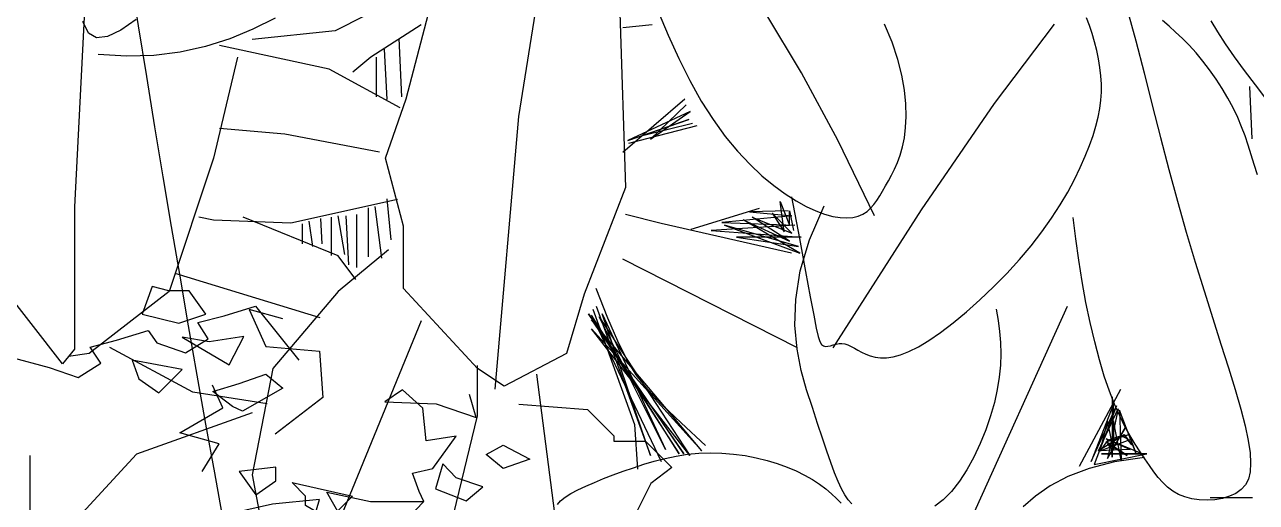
# Model space of a CAD drawing. Header units: metres. Extents: x 10 to 239, y 2 to 253.
# Drawn here: x 88.037 to 92.521, y 131.047 to 132.786 of the extents above; entities that cross this region are included whole.
import ezdxf

# ---------------------------------------------------------------- set-up
doc = ezdxf.new("R2010")
doc.units = ezdxf.units.M
doc.header["$MEASUREMENT"] = 0
doc.layers.add('1', color=7, linetype='Continuous')
doc.layers.add('cot200', color=9, linetype='Continuous')
doc.layers.add('barrera', color=7, linetype='Continuous', lineweight=0, true_color=0x9dbb63)
doc.layers.add('bloques ARBOLES', color=7, linetype='Continuous', true_color=0xb8d897)

# ---------------------------------------------------------------- blocks, each defined once
blk = doc.blocks.new('A$C6F4E7DED')
for p, q in [((1376.9, 1424.4), (1322.7, 1763.5)), ((1790.5, 1611), (1804.7, 1337.5)), ((1485.3, 1441.5), (1462.4, 1529.8)), ((791.5, 1527.5), (783.3, 1497.1)), ((827.8, 1512), (830.6, 1519.4)), ((1105, 1466.4), (1139.3, 1523.5)), ((1242.8, 1525.4), (1233.2, 1502.6)), ((1279.9, 1524.1), (1274.2, 1356)), ((1525.2, 1521.3), (1553.7, 1507)), ((1611.6, 1519.2), (1632.8, 1508.4)), ((1745.3, 1517.7), (1760.1, 1507.6)), ((696.9, 1494.5), (704.4, 1506)), ((704.4, 1506), (710.8, 1516.6)), ((738.4, 1499.6), (744.9, 1505.6)), ((744.9, 1505.6), (751.2, 1511.3)), ((751.2, 1511.3), (757.5, 1516.7)), ((825.2, 1504.3), (827.8, 1512)), ((919.2, 1437), (861.5, 1513.2)), ((1017.8, 1495.9), (1025, 1513.4)), ((1248.5, 1512.5), (1277, 1509.6)), ((1471, 1512.7), (1519.5, 1481.4)), ((1553.7, 1507), (1633.6, 1498.5)), ((1632.8, 1508.4), (1655.1, 1499.2)), ((1760.1, 1507.6), (1772.9, 1501.5)), ((1791.2, 1504.6), (1796.5, 1515.7)), ((688.3, 1482), (696.9, 1494.5)), ((731.8, 1493), (738.4, 1499.6)), ((783.3, 1497.1), (775.3, 1466.3)), ((820.8, 1488.1), (822.9, 1496.3)), ((822.9, 1496.3), (825.2, 1504.3)), ((1012.3, 1479.4), (1017.8, 1495.9)), ((1233.2, 1502.6), (1223.1, 1480.3)), ((1492.6, 1499.4), (1490, 1443.3)), ((1655.1, 1499.2), (1678.4, 1491.7)), ((1772.9, 1501.5), (1783.3, 1500.2)), ((1783.3, 1500.2), (1791.2, 1504.6)), ((678.7, 1468.6), (688.3, 1482)), ((718.6, 1477.7), (725.2, 1485.7)), ((725.2, 1485.7), (731.8, 1493)), ((819.1, 1479.9), (820.8, 1488.1)), ((1506.6, 1489.2), (1504, 1440.8)), ((1559.4, 1470), (1665, 1492.8)), ((1678.4, 1491.7), (1702.8, 1486.3)), ((1702.8, 1486.3), (1728.2, 1483.2)), ((1728.2, 1483.2), (1754.6, 1482.4)), ((1754.6, 1482.4), (1781.9, 1484.2)), ((712.2, 1469.3), (718.6, 1477.7)), ((816.9, 1463.5), (817.8, 1471.6)), ((817.8, 1471.6), (819.1, 1479.9)), ((1008.3, 1464.1), (1012.3, 1479.4)), ((1223.1, 1480.3), (1212.5, 1459.1)), ((1491, 1432.9), (1559.4, 1470)), ((1514.2, 1481.5), (1514.2, 1443.3)), ((1519.5, 1481.4), (1536.6, 1467.1)), ((1647.8, 1481.4), (1670.7, 1384.5)), ((668.2, 1454.8), (678.7, 1468.6)), ((700.1, 1451.3), (706, 1460.4)), ((706, 1460.4), (712.2, 1469.3)), ((775.3, 1466.3), (767.4, 1435.2)), ((816.4, 1455.6), (816.9, 1463.5)), ((1005.8, 1449.8), (1008.3, 1464.1)), ((1069.9, 1401.7), (1105, 1466.4)), ((1212.5, 1459.1), (1201.5, 1439.3)), ((657.1, 1440.5), (668.2, 1454.8)), ((673.7, 1453.2), (671.5, 1403.1)), ((694.6, 1442.1), (700.1, 1451.3)), ((816.4, 1447.8), (816.4, 1455.6)), ((816.9, 1440), (816.4, 1447.8)), ((1004.4, 1436.6), (1005.8, 1449.8)), ((689.6, 1432.8), (694.6, 1442.1)), ((767.4, 1435.2), (759.5, 1404.1)), ((817.9, 1432), (816.9, 1440)), ((989.5, 1334.7), (919.2, 1437)), ((1004.1, 1424.6), (1004.4, 1436.6)), ((1201.5, 1439.3), (1190.1, 1421.4)), ((1216, 1435.7), (1250.4, 1402.6)), ((1217.1, 1441.2), (1277, 1389.9)), ((1505.2, 1384.5), (1485.3, 1441.5)), ((681.4, 1414.6), (685.2, 1423.6)), ((685.2, 1423.6), (689.6, 1432.8)), ((819.5, 1423.8), (817.9, 1432)), ((821.6, 1415.2), (819.5, 1423.8)), ((1004.7, 1413.7), (1004.1, 1424.6)), ((1250.4, 1402.6), (1212.2, 1429.3)), ((1212.2, 1429.3), (1272.1, 1401.3)), ((1399.7, 1162.2), (1376.9, 1424.4)), ((678.1, 1405.7), (681.4, 1414.6)), ((824.4, 1406.2), (821.6, 1415.2)), ((1005.9, 1403.9), (1004.7, 1413.7)), ((1190.1, 1421.4), (1178.4, 1405.3)), ((1205.7, 1415.6), (1271.3, 1398.5)), ((1256.8, 1406.4), (1209.7, 1417.9)), ((1272.1, 1401.3), (1213.5, 1421.7)), ((1213.5, 1421.7), (1256.8, 1406.4)), ((1602.2, 1407.3), (1665, 1413)), ((675.1, 1396.8), (678.1, 1405.7)), ((759.5, 1404.1), (751.4, 1373.3)), ((827.8, 1396.6), (824.4, 1406.2)), ((1007.6, 1395.1), (1005.9, 1403.9)), ((1034.6, 1328.9), (1069.9, 1401.7)), ((1178.4, 1405.3), (1166.6, 1391.1)), ((1510.9, 1390.2), (1602.2, 1407.3)), ((669.3, 1378.2), (672.2, 1387.6)), ((672.2, 1387.6), (675.1, 1396.8)), ((831.9, 1386.2), (827.8, 1396.6)), ((1009.9, 1387.3), (1007.6, 1395.1)), ((1012.4, 1380.3), (1009.9, 1387.3)), ((1166.6, 1391.1), (1154.8, 1378.5)), ((666.2, 1368.3), (669.3, 1378.2)), ((836.7, 1375.3), (831.9, 1386.2)), ((842.3, 1363.7), (836.7, 1375.3)), ((1015.3, 1373.9), (1012.4, 1380.3)), ((1154.8, 1378.5), (1143.1, 1367.5)), ((1488.1, 1318.9), (1505.2, 1384.5)), ((1670.7, 1384.5), (1713.4, 1256.2)), ((751.4, 1373.3), (743.2, 1342.9)), ((848.7, 1351.7), (842.3, 1363.7)), ((1018.2, 1368.1), (1015.3, 1373.9)), ((1021.2, 1362.7), (1018.2, 1368.1)), ((1143.1, 1367.5), (1131.7, 1358.1)), ((856, 1339.3), (848.7, 1351.7)), ((1024.1, 1357.6), (1021.2, 1362.7)), ((1026.9, 1352.7), (1024.1, 1357.6)), ((1029.6, 1348.1), (1026.9, 1352.7)), ((1131.7, 1358.1), (1120.7, 1350)), ((1274.2, 1356), (1314.1, 1253.4)), ((743.2, 1342.9), (734.7, 1313.1)), ((1032.4, 1343.7), (1029.6, 1348.1)), ((1035.3, 1339.7), (1032.4, 1343.7)), ((1038.4, 1336.2), (1035.3, 1339.7)), ((1110.2, 1343.4), (1100.4, 1337.9)), ((1114.5, 1347.2), (1106.9, 1306.9)), ((1120.7, 1350), (1110.2, 1343.4)), ((1125.6, 1342.8), (1116.6, 1319.8)), ((1121.7, 1313.5), (1125.6, 1342.8)), ((1493.8, 1344.6), (1596.5, 1321.8)), ((1504, 1345.3), (1500.2, 1305.8)), ((864.3, 1326.5), (856, 1339.3)), ((1074.5, 1201.8), (989.5, 1334.7)), ((1041.9, 1333.1), (1038.4, 1336.2)), ((1045.8, 1330.6), (1041.9, 1333.1)), ((1050.3, 1328.6), (1045.8, 1330.6)), ((1055.4, 1327.4), (1050.3, 1328.6)), ((1074.9, 1328.3), (1067.7, 1327.1)), ((1082.7, 1330.5), (1074.9, 1328.3)), ((1091.2, 1333.6), (1082.7, 1330.5)), ((1097.3, 1305.8), (1083.1, 1338.6)), ((1100.4, 1337.9), (1091.2, 1333.6)), ((1116.6, 1333.8), (1112.8, 1314.7)), ((1154.9, 1332.6), (1114.1, 1328.8)), ((1114.1, 1312.2), (1133.2, 1331.3)), ((1114.1, 1328.8), (1181.6, 1322.4)), ((1116.6, 1319.8), (1116.6, 1333.8)), ((1117.9, 1333.8), (1154.9, 1332.6)), ((1133.2, 1331.3), (1121.7, 1313.5)), ((1145.8, 1335.8), (1211.4, 1315.8)), ((1240, 1321.5), (1274.2, 1330.1)), ((1515.5, 1337.7), (1509.1, 1288)), ((1521.9, 1336.4), (1521.9, 1289.3)), ((1533.3, 1330), (1533.3, 1279.1)), ((1543.5, 1328.8), (1541, 1281.6)), ((1551.2, 1328.8), (1544.8, 1291.8)), ((1804.7, 1337.5), (1804.7, 1200.7)), ((841.1, 1306.7), (843.5, 1327.2)), ((873.6, 1313.4), (864.3, 1326.5)), ((1061.3, 1326.9), (1055.4, 1327.4)), ((1067.7, 1327.1), (1061.3, 1326.9)), ((1106.5, 1293.1), (1161.2, 1324.9)), ((1179.1, 1319.8), (1106.5, 1293.1)), ((1107.7, 1299.5), (1179.1, 1319.8)), ((1181.6, 1322.4), (1111.5, 1319.8)), ((1111.5, 1319.8), (1191.8, 1314.7)), ((1152.3, 1327.5), (1114.1, 1312.2)), ((1114.5, 1293), (1240, 1321.5)), ((1116.6, 1304.6), (1152.3, 1327.5)), ((1161.2, 1324.9), (1116.6, 1304.6)), ((1488.1, 1259.1), (1488.1, 1318.9)), ((1550.9, 1290.4), (1642.1, 1327.5)), ((1557.6, 1327.5), (1557.6, 1290.6)), ((1567.7, 1326.2), (1566.5, 1302)), ((1579.2, 1323.7), (1575.4, 1299.5)), ((1585.6, 1321.1), (1585.6, 1302)), ((1596.5, 1321.8), (1670.7, 1324.6)), ((1670.7, 1324.6), (1684.9, 1327.5)), ((734.7, 1313.1), (726.1, 1284.3)), ((838.2, 1286.1), (841.1, 1306.7)), ((883.9, 1300.1), (873.6, 1313.4)), ((1106.1, 1275.8), (1097.3, 1305.8)), ((1106.9, 1306.9), (1101, 1275.2)), ((1191.8, 1314.7), (1105.2, 1308.4)), ((1105.2, 1308.4), (1167.6, 1308.4)), ((1167.6, 1308.4), (1107.7, 1299.5)), ((895.3, 1286.7), (883.9, 1300.1)), ((1502.4, 1296.1), (1550.9, 1256.2)), ((726.1, 1284.3), (717.5, 1256.6)), ((834.9, 1265.7), (838.2, 1286.1)), ((907.5, 1273.5), (895.3, 1286.7)), ((1108.8, 1201.8), (1277, 1287.3)), ((1533.8, 1267.6), (1550.9, 1290.4)), ((1816.1, 1186.4), (1896, 1289)), ((920.3, 1260.5), (907.5, 1273.5)), ((1101, 1275.2), (1096.5, 1251)), ((1110.5, 1248.5), (1106.1, 1275.8)), ((1568, 1230.6), (1707.7, 1273.3)), ((717.5, 1256.6), (709.2, 1230.2)), ((831.2, 1245.6), (834.9, 1265.7)), ((933.3, 1248.1), (920.3, 1260.5)), ((1291.3, 1230.5), (1302.7, 1258.8)), ((1416.8, 1182.1), (1488.1, 1259.1)), ((827.2, 1226.2), (831.2, 1245.6)), ((946.3, 1236.5), (933.3, 1248.1)), ((1096.5, 1251), (1093.2, 1233.2)), ((1111.3, 1223.5), (1110.5, 1248.5)), ((1314.1, 1253.4), (1331.2, 1196.4)), ((1550.9, 1256.2), (1613.6, 1182.1)), ((1713.4, 1256.2), (1790.5, 1196.4)), ((849.2, 1241.7), (943.3, 1033.7)), ((917.7, 1238.9), (915.7, 1228.2)), ((959, 1226), (946.3, 1236.5)), ((1093.2, 1233.2), (1090.8, 1220.8)), ((1218.3, 1099.7), (1309.8, 1234.6)), ((1309.8, 1234.6), (1222.7, 1099.7)), ((1222.7, 1099.7), (1306.9, 1233.2)), ((1296.7, 1234.6), (1235.8, 1104)), ((1306.9, 1233.2), (1240.1, 1092.4)), ((1302.6, 1241.9), (1250.3, 1098.2)), ((1250.3, 1098.2), (1296.7, 1234.6)), ((1305.6, 1239.1), (1265.6, 1128)), ((709.2, 1230.2), (701.3, 1205.5)), ((822.8, 1207.7), (827.2, 1226.2)), ((915.7, 1228.2), (914.3, 1217.6)), ((971.1, 1216.7), (959, 1226)), ((1109.2, 1200.7), (1111.3, 1223.5)), ((1200.9, 1102.6), (1306.9, 1228.8)), ((1299.7, 1231.7), (1212.5, 1098.2)), ((1306.9, 1228.8), (1218.3, 1099.7)), ((1235.8, 1104), (1299.7, 1231.7)), ((1281.8, 1208.3), (1291.3, 1230.5)), ((1471, 1227.7), (1568, 991.2)), ((914.3, 1217.6), (913.4, 1207)), ((982.3, 1208.9), (971.1, 1216.7)), ((1088.9, 1212.7), (1087.3, 1207.8)), ((1090.8, 1220.8), (1088.9, 1212.7)), ((1306.9, 1220.1), (1200.9, 1102.6)), ((1212.5, 1098.2), (1306.9, 1220.1)), ((701.3, 1205.5), (694.1, 1182.5)), ((818.3, 1190.4), (822.8, 1207.7)), ((913.4, 1207), (913.1, 1196.1)), ((992.4, 1202.8), (982.3, 1208.9)), ((1001.5, 1198.3), (992.4, 1202.8)), ((1009.6, 1195.1), (1001.5, 1198.3)), ((1047.1, 1197.6), (1043.1, 1195.8)), ((1050.7, 1199.5), (1047.1, 1197.6)), ((1054, 1201.4), (1050.7, 1199.5)), ((1057.2, 1203.1), (1054, 1201.4)), ((1060.2, 1204.6), (1057.2, 1203.1)), ((1063.1, 1205.6), (1060.2, 1204.6)), ((1066, 1206.1), (1063.1, 1205.6)), ((1068.8, 1206), (1066, 1206.1)), ((1071.6, 1205.4), (1068.8, 1206)), ((1074.4, 1204.6), (1071.6, 1205.4)), ((1077, 1203.8), (1074.4, 1204.6)), ((1079.5, 1203.3), (1077, 1203.8)), ((1081.8, 1203.1), (1079.5, 1203.3)), ((1083.9, 1203.7), (1081.8, 1203.1)), ((1085.7, 1205.1), (1083.9, 1203.7)), ((1087.3, 1207.8), (1085.7, 1205.1)), ((1105.2, 1180.1), (1109.2, 1200.7)), ((1273.1, 1190.7), (1281.8, 1208.3)), ((1690.6, 1159.3), (1770.5, 1202.1)), ((1804.7, 1200.7), (1816.1, 1186.4)), ((813.6, 1174.5), (818.3, 1190.4)), ((913.1, 1196.1), (913.4, 1185.1)), ((1016.8, 1193.2), (1009.6, 1195.1)), ((1023.3, 1192.3), (1016.8, 1193.2)), ((1029, 1192.3), (1023.3, 1192.3)), ((1034.2, 1193), (1029, 1192.3)), ((1038.9, 1194.2), (1034.2, 1193)), ((1043.1, 1195.8), (1038.9, 1194.2)), ((1263.9, 1175.8), (1273.1, 1190.7)), ((1331.2, 1196.4), (1391.1, 1165)), ((1790.5, 1196.4), (1810.4, 1193.5)), ((694.1, 1182.5), (687.7, 1161.6)), ((808.7, 1160.3), (813.6, 1174.5)), ((913.4, 1185.1), (914.6, 1173.6)), ((914.6, 1173.6), (916.5, 1161.7)), ((1100, 1161.3), (1105.2, 1180.1)), ((1252.9, 1161.8), (1263.9, 1175.8)), ((1359.8, 1176.4), (1342.6, 1042.5)), ((1391.1, 1165), (1416.8, 1182.1)), ((1416.8, 1136.5), (1416.8, 1185)), ((1613.6, 1182.1), (1633.6, 1079.5)), ((797.9, 1161.9), (837.8, 1087.8)), ((916.5, 1161.7), (919.3, 1149.3)), ((1238.9, 1147), (1252.9, 1161.8)), ((687.7, 1161.6), (682.3, 1142.9)), ((803.7, 1147.6), (808.7, 1160.3)), ((806, 1154.8), (806, 1096.8)), ((1094.5, 1144.3), (1100, 1161.3)), ((1619.3, 1147.9), (1690.6, 1159.3)), ((682.3, 1142.9), (678.1, 1126.7)), ((782.8, 1099.7), (798.8, 1141.8)), ((798.8, 1141.8), (797.3, 1093.9)), ((798.7, 1136.3), (803.7, 1147.6)), ((819.1, 1102.6), (800.2, 1143.2)), ((800.2, 1143.2), (810.4, 1095.3)), ((826.3, 1092.4), (801.7, 1146.1)), ((801.7, 1146.1), (823.4, 1089.5)), ((806, 1096.8), (804.6, 1147.6)), ((804.6, 1147.6), (826.3, 1092.4)), ((919.3, 1149.3), (923.1, 1136.3)), ((1089.4, 1128.9), (1094.5, 1144.3)), ((1220.8, 1129.6), (1238.9, 1147)), ((1633.6, 1139.4), (1744.8, 1099.5)), ((678.1, 1126.7), (675.1, 1112.7)), ((788.7, 1117.2), (793.7, 1126.2)), ((793.7, 1126.2), (798.7, 1136.3)), ((797.3, 1093.9), (804.6, 1131.6)), ((804.6, 1131.6), (804.6, 1104)), ((804.6, 1104), (810.4, 1131.6)), ((810.4, 1131.6), (817.6, 1104)), ((923.1, 1136.3), (927.7, 1123)), ((1084.8, 1115), (1089.4, 1128.9)), ((1197.2, 1107.8), (1220.8, 1129.6)), ((1265.6, 1128), (1262.8, 1085.2)), ((1439.6, 1042.5), (1416.8, 1136.5)), ((790, 1118.5), (782.8, 1099.7)), ((783.9, 1109.1), (788.7, 1117.2)), ((794.4, 1118.5), (787.1, 1108.4)), ((811.8, 1111.3), (790, 1118.5)), ((791.5, 1114.2), (797.3, 1117.1)), ((810.4, 1095.3), (792.9, 1125.8)), ((792.9, 1125.8), (806, 1104)), ((817.6, 1104), (794.4, 1118.5)), ((797.3, 1117.1), (810.4, 1112.7)), ((927.7, 1123), (933.1, 1109.7)), ((1080.6, 1102.5), (1084.8, 1115)), ((675.1, 1112.7), (673.3, 1100.8)), ((777, 1099.7), (811.8, 1114.2)), ((779.1, 1101.7), (783.9, 1109.1)), ((787.1, 1108.4), (791.5, 1114.2)), ((817.6, 1102.6), (787.1, 1114.2)), ((811.8, 1114.2), (788.6, 1104)), ((788.6, 1104), (819.1, 1102.6)), ((791.5, 1098.2), (811.8, 1111.3)), ((810.4, 1109.8), (791.5, 1098.2)), ((806, 1104), (810.4, 1109.8)), ((810.4, 1112.7), (817.6, 1102.6)), ((933.1, 1109.7), (939.2, 1096.8)), ((1076.7, 1091.4), (1080.6, 1102.5)), ((673.3, 1100.8), (672.7, 1090.8)), ((672.7, 1090.8), (673.2, 1082.5)), ((770.2, 1088.5), (774.6, 1094.9)), ((823.4, 1089.5), (772.6, 1099.7)), ((772.6, 1099.7), (816.2, 1099.7)), ((774.6, 1094.9), (779.1, 1101.7)), ((775, 1096.4), (803.7, 1092.1)), ((816.2, 1099.7), (777, 1099.7)), ((803.7, 1092.1), (828.1, 1085.9)), ((939.2, 1096.8), (945.9, 1084.6)), ((1073.1, 1081.7), (1076.7, 1091.4)), ((1128.2, 1090.5), (1118.7, 1087.1)), ((1138.1, 1093.5), (1128.2, 1090.5)), ((1148.6, 1096), (1138.1, 1093.5)), ((1159.3, 1098.1), (1148.6, 1096)), ((1170.4, 1099.6), (1159.3, 1098.1)), ((1181.5, 1100.5), (1170.4, 1099.6)), ((1192.7, 1100.8), (1181.5, 1100.5)), ((1203.8, 1100.4), (1192.7, 1100.8)), ((1214.8, 1099.4), (1203.8, 1100.4)), ((1225.6, 1097.7), (1214.8, 1099.4)), ((1236.2, 1095.5), (1225.6, 1097.7)), ((1246.6, 1092.8), (1236.2, 1095.5)), ((1256.8, 1089.8), (1246.6, 1092.8)), ((1744.8, 1099.5), (1813.3, 1025.4)), ((673.2, 1082.5), (674.9, 1075.6)), ((761.7, 1077.1), (765.9, 1082.6)), ((765.9, 1082.6), (770.2, 1088.5)), ((828.1, 1085.9), (848.6, 1078.1)), ((945.9, 1084.6), (953, 1073.4)), ((1069.6, 1073.3), (1073.1, 1081.7)), ((1101.9, 1079.4), (1094.5, 1075.1)), ((1110, 1083.4), (1101.9, 1079.4)), ((1118.7, 1087.1), (1110, 1083.4)), ((1266.7, 1086.5), (1256.8, 1089.8)), ((1276.5, 1083.1), (1266.7, 1086.5)), ((1286.1, 1079.5), (1276.5, 1083.1)), ((1295.4, 1076), (1286.1, 1079.5)), ((1633.6, 1079.5), (1625, 1033.9)), ((674.9, 1075.6), (677.8, 1070)), ((677.8, 1070), (681.9, 1065.5)), ((747.6, 1064), (752.6, 1067.8)), ((752.6, 1067.8), (757.3, 1072.2)), ((757.3, 1072.2), (761.7, 1077.1)), ((848.6, 1078.1), (865.7, 1069.1)), ((865.7, 1069.1), (879.9, 1059.2)), ((953, 1073.4), (960.6, 1063.6)), ((1066.3, 1066.2), (1069.6, 1073.3)), ((1087.7, 1070.7), (1081.5, 1066.1)), ((1094.5, 1075.1), (1087.7, 1070.7)), ((1304.3, 1072.4), (1295.4, 1076)), ((1312.6, 1068.8), (1304.3, 1072.4)), ((1320.2, 1065.3), (1312.6, 1068.8)), ((671, 1057.4), (711.8, 1057.4)), ((681.9, 1065.5), (687, 1061.8)), ((687, 1061.8), (693.1, 1059)), ((693.1, 1059), (699.9, 1056.9)), ((699.9, 1056.9), (707.2, 1055.7)), ((707.2, 1055.7), (714.7, 1055.2)), ((714.7, 1055.2), (722.1, 1055.5)), ((722.1, 1055.5), (729.3, 1056.6)), ((729.3, 1056.6), (736.1, 1058.4)), ((736.1, 1058.4), (742.1, 1060.8)), ((742.1, 1060.8), (747.6, 1064)), ((879.9, 1059.2), (891.7, 1048.9)), ((960.6, 1063.6), (968.5, 1055.5)), ((968.5, 1055.5), (976.6, 1049.4)), ((1056.6, 1051.7), (1059.9, 1055.5)), ((1059.9, 1055.5), (1063.1, 1060.3)), ((1063.1, 1060.3), (1066.3, 1066.2)), ((1071.2, 1057), (1066.9, 1052.5)), ((1076, 1061.5), (1071.2, 1057)), ((1081.5, 1066.1), (1076, 1061.5)), ((1326.9, 1061.7), (1320.2, 1065.3)), ((1332.5, 1058.2), (1326.9, 1061.7)), ((1336.9, 1054.6), (1332.5, 1058.2)), ((1339.8, 1051), (1336.9, 1054.6))]:
    blk.add_line(p, q)
blk = doc.blocks.new('ARBOL22')
for points in [[(-0.1967, 2.2503), (-0.1308, 2.2338), (-0.0828, 2.2503), (-0.1128, 2.2918), (-0.1487, 2.2918), (-0.1787, 2.3)], [(-0.0147, 2.2102), (-0.0769, 2.2007), (-0.1248, 2.2089), (-0.041, 2.1592)], [(-0.1668, 2.1096), (-0.1248, 2.1509), (-0.2146, 2.1676), (-0.2028, 2.1343)], [(-0.017, 2.0763), (-0.0351, 2.0847), (-0.0702, 2.1116), (-0.0231, 2.1261), (0.0249, 2.1427), (0.0549, 2.1178)], [(0.4494, 1.974), (0.4194, 1.9988), (0.4494, 2.0155), (0.4973, 1.9906)], [(0.0068, 1.9268), (0.0427, 1.9517), (0.0427, 1.9765), (-0.0231, 1.9683)], [(0.4133, 1.9409), (0.3654, 1.9575), (0.3415, 1.9824), (0.3286, 1.9377), (0.3835, 1.916)], [(0.072, 1.9491), (0.1797, 1.9244), (0.1379, 1.8829), (0.0959, 1.9078), (0.0959, 1.9244)], [(0.1206, 1.9186), (0.0368, 1.9103), (-0.035, 1.8937), (-0.077, 1.8937), (-0.0531, 1.8523), (-0.0111, 1.8439), (0.0548, 1.8275), (0.1086, 1.877)]]:
    blk.add_lwpolyline(points, close=True)
for points in [[(-0.4342, 2.1736), (-0.3629, 2.1548), (-0.3112, 2.137), (-0.2708, 2.1624), (-0.2896, 2.1911), (-0.2424, 2.2037), (-0.1859, 2.2209), (-0.1705, 2.1987), (-0.1189, 2.1808), (-0.0785, 2.2063), (-0.0973, 2.235), (-0.0501, 2.2475), (0.0064, 2.2647), (0.084, 2.1677)], [(0.0549, 2.242), (-0.0051, 2.2587), (0.0249, 2.1923), (0.1207, 2.184), (0.1267, 2.1012), (0.0417, 2.0356)], [(-0.089, 1.9683), (-0.059, 2.0179), (-0.1292, 2.038), (-0.052, 2.0826), (-0.0706, 2.1231)], [(0.3079, 1.915), (0.2359, 1.8405), (0.1761, 1.857), (0.1341, 1.9316), (0.212, 1.915), (0.3079, 1.915), (0.2995, 1.9326), (0.2876, 1.9657), (0.3235, 1.974), (0.3654, 2.032), (0.3115, 2.0237), (0.3056, 2.0817), (0.2697, 2.1148), (0.2378, 2.0931), (0.3294, 2.0899), (0.4014, 2.0651), (0.3894, 2.1066)], [(0.4776, 2.089), (0.6005, 2.0795), (0.6477, 2.0323), (0.6477, 2.0228), (0.7044, 2.0228), (0.7517, 1.9756), (0.7139, 1.9473), (0.6572, 1.8339), (0.7328, 1.7583)], [(-0.0949, 0.3639), (-0.2008, 0.6417), (-0.3384, 1.3293), (-0.3973, 1.6633), (-0.3973, 1.9973)]]:
    blk.add_lwpolyline(points)
blk = doc.blocks.new('asddsd')
at = {"layer": 'bloques ARBOLES'}
for name, p, xscale, yscale, zscale in [('A$C6F4E7DED', (76.6553, 43.2571, 1.2423), -0.00378276582045174, 0.00378276582045174, 0.00378276582045174), ('ARBOL22', (70.4753, 43.3507, 1.2423), 2.033276188942182, 2.033276188942182, 2.033276188942182)]:
    blk.add_blockref(name, p, dxfattribs=dict(at, xscale=xscale, yscale=yscale, zscale=zscale))

msp = doc.modelspace()

# ---------------------------------------------------------------- linework, layer by layer
at = {"layer": 'barrera'}
for points, knots in [([(75.73942, 138.0295), (75.90592, 132.24856), (75.56894, 125.59934), (78.41125, 118.95323), (87.62299, 118.78101), (90.20739, 116.57328), (88.83191, 114.43831)], [0, 0, 0, 0, 0.8755826, 1.8755826, 2.8755826, 3.8755826, 3.8755826, 3.8755826, 3.8755826]), ([(90.10427, 117.22722), (90.10054, 117.23431), (90.09678, 117.24137), (89.93855, 117.5353), (89.73541, 117.78368), (89.27878, 118.20756), (89.02506, 118.38479), (88.48436, 118.69224), (88.19676, 118.8226), (87.20305, 119.19889), (86.43212, 119.37331), (84.84876, 119.66158), (84.03139, 119.77894), (82.45549, 120.06365), (81.69779, 120.23168), (80.66832, 120.58795), (80.33, 120.73415), (79.68813, 121.09274), (79.38702, 121.31764), (78.8384, 121.84466), (78.59273, 122.14611), (77.90446, 123.21403), (77.55097, 124.12748), (77.19274, 125.72824), (77.10216, 126.28864), (76.96957, 127.47861), (76.9266, 128.11351), (76.82933, 130.39042), (76.8268, 132.31045), (76.7317, 135.83918), (76.69679, 136.88129), (76.64589, 138.0295)], [5.0005813, 5.0005813, 5.0005813, 5.0005813, 5.0039387, 5.0039387, 5.1407367, 5.1407367, 5.2775346, 5.2775346, 5.4143326, 5.4143326, 5.7278842, 5.7278842, 6.0414357, 6.0414357, 6.3549873, 6.3549873, 6.5302849, 6.5302849, 6.7323037, 6.7323037, 6.9343224, 6.9343224, 7.3625573, 7.3625573, 7.5707002, 7.5707002, 7.7788431, 7.7788431, 8.242433, 8.242433, 8.4137974, 8.4137974, 8.4137974, 8.4137974])]:
    msp.add_open_spline(points, degree=3, knots=knots, dxfattribs=at)
at = {"layer": 'cot200'}
msp.add_open_spline([(105.215, 109.73865), (103.29078, 109.76236), (101.5175, 110.1562), (99.89572, 110.92152), (99.01349, 111.33785), (98.17608, 111.86411), (97.3836, 112.50051), (94.26818, 115.00238), (91.84697, 119.20652), (90.12537, 125.12614), (89.99638, 125.56964), (89.87133, 126.02276), (89.75033, 126.48592), (88.88037, 129.81605), (88.22034, 133.6646), (87.76942, 138.0295)], degree=3, knots=[2.7323709, 2.7323709, 2.7323709, 2.7323709, 2.9382831, 2.9382831, 2.9382831, 3.0502975, 3.0502975, 3.0502975, 3.4906512, 3.4906512, 3.4906512, 3.5236424, 3.5236424, 3.5236424, 3.7608538, 3.7608538, 3.7608538, 3.7608538], dxfattribs=at)

# ---------------------------------------------------------------- block references
at = {"layer": '1', "lineweight": 0}
msp.add_blockref('asddsd', (18.38943, 83.80593), dxfattribs=at)

doc.saveas('drawing.dxf')
